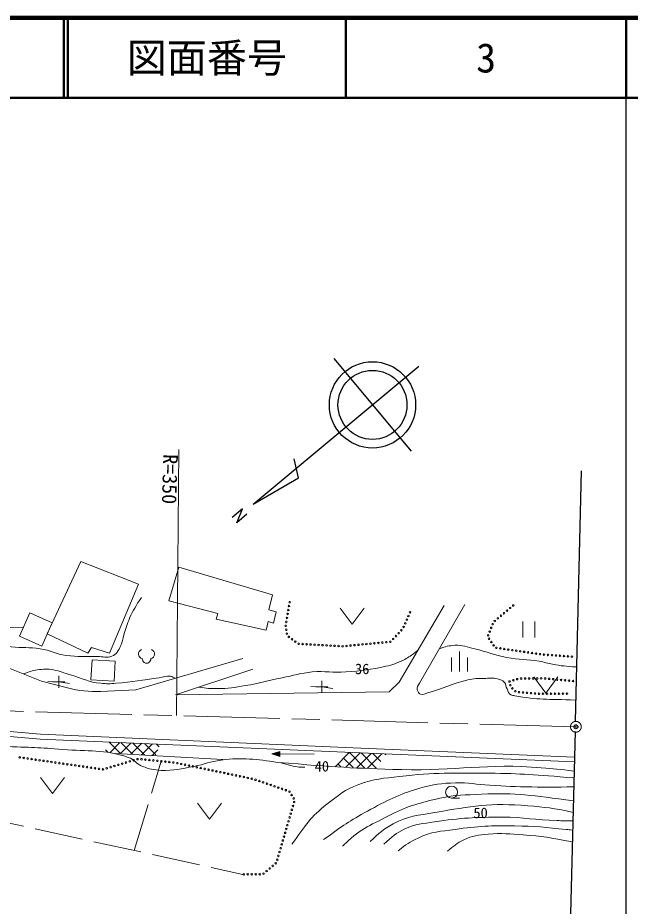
# Model space of a CAD drawing. Units: millimetres, scale not verified. Extents: x 40000 to 680000, y 20000 to 380000.
# Drawn here: x 503006 to 579500, y 269074 to 380000 of the extents above; entities that cross this region are included whole.
import ezdxf
from ezdxf.enums import TextEntityAlignment as Align

# ---------------------------------------------------------------- set-up
doc = ezdxf.new("R2010")
doc.units = ezdxf.units.MM
doc.header["$LTSCALE"] = 1000
doc.header["$PDMODE"] = 32
doc.header["$PDSIZE"] = 500
doc.linetypes.add('CHAIN', pattern=[18.5, 12, -1.5, 3.5, -1.5])
doc.linetypes.add('DASHED', pattern=[7.5, 6, -1.5])
for name, color, linetype, lineweight in [('M-BMK', 2, 'CHAIN', 13), ('M-BMK-OTRS', 5, 'Continuous', 25), ('M-BMK-SRVR', 3, 'Continuous', 25), ('M-STR-HTXT', 7, 'Continuous', 13), ('M-TTL', 2, 'Continuous', 140), ('M-TTL-BAND', 7, 'Continuous', 25), ('M-TTL-LINE', 7, 'Continuous', 50), ('M-WORK', 1, 'Continuous', 13)]:
    doc.layers.add(name, color=color, linetype=linetype, lineweight=lineweight)
doc.layers.add('M-OTRS', color=6, linetype='Continuous')
doc.layers.add('M-TTL-TXT', color=7, linetype='Continuous')
doc.styles.add('ＭＳ ゴシック', font='')
doc.styles.get('ＭＳ ゴシック').set_extended_font_data('MS Gothic')

# ---------------------------------------------------------------- blocks, each defined once
blk = doc.blocks.new('plus')
at = {"color": 0, "linetype": 'Continuous', "lineweight": -2}
for p, q in [((-1.25, 0), (1.25, 0)), ((0, -1.25), (0, 1.25))]:
    blk.add_line(p, q, dxfattribs=at)

msp = doc.modelspace()

# ---------------------------------------------------------------- hatches: boundary and pattern name
at = {"layer": 'M-WORK'}
h = msp.add_hatch(dxfattribs=at)
h.set_pattern_fill('USER', color=256, style=0, pattern_type=2)
h.set_pattern_definition([(45, (514407, 289571), (-707.1, 707.1), []), (135, (514407, 289571), (-707.1, -707.1), [])])
h.paths.add_polyline_path([(514407, 289571), (513845, 288292), (520224, 287848), (520773, 289295)])
h = msp.add_hatch(dxfattribs=at)
h.set_pattern_fill('USER', color=256, style=0, pattern_type=2)
h.set_pattern_definition([(45, (544416, 288269), (-707.1, 707.1), []), (135, (544416, 288269), (-707.1, -707.1), [])])
h.paths.add_polyline_path([(544416, 288269), (542631, 286486), (547713, 286252), (549059, 288072)])

# ---------------------------------------------------------------- linework, layer by layer
at = {"layer": 'M-BMK'}
msp.add_line((572712, 291476), (499640, 293516), dxfattribs=at)
msp.add_circle((572712, 291476), 672, dxfattribs=at)
at = {"layer": 'M-BMK-OTRS'}
for p, q in [((573383, 323432), (572612, 292185)), ((572639, 290872), (571609, 252077))]:
    msp.add_line(p, q, dxfattribs=at)
at = {"layer": 'M-BMK-SRVR'}
for p, q in [((542485, 337466), (552133, 325872)), ((532403, 319264), (553105, 336493)), ((538061, 322571), (537510, 324917)), ((532403, 319264), (538061, 322571)), ((531078, 318673), (529800, 317598)), ((530348, 316943), (531078, 318673)), ((531626, 318006), (530348, 316943))]:
    msp.add_line(p, q, dxfattribs=at)
for radius in [5387, 4309]:
    msp.add_circle((547309, 331669), radius, dxfattribs=at)
at = {"layer": 'M-OTRS'}
msp.add_point((572712, 291476), dxfattribs=at)
at = {"layer": 'M-STR-HTXT'}
msp.add_line((523137, 326085), (522835, 292869), dxfattribs=at)
at = {"layer": 'M-TTL'}
msp.add_line((680000, 380000), (40000, 380000), dxfattribs=at)
at = {"layer": 'M-TTL-BAND'}
msp.add_line((579000, 20000), (579000, 370000), dxfattribs=at)
at = {"layer": 'M-TTL-LINE'}
for p, q in [((508747, 380000), (508747, 370000)), ((509247, 380000), (509247, 370000)), ((543997, 380000), (543997, 370000)), ((579000, 380000), (579000, 370000)), ((40000, 370000), (680000, 370000))]:
    msp.add_line(p, q, dxfattribs=at)
at = {"layer": 'M-WORK'}
for p, q in [((506696, 303070), (510868, 312118)), ((510868, 312118), (518080, 309304)), ((521882, 307216), (523125, 311414)), ((523125, 311414), (534806, 307967)), ((518080, 309304), (514456, 300649)), ((534806, 307967), (534360, 306067)), ((527980, 305621), (521882, 307216)), ((543265, 306271), (544765, 304271)), ((544765, 304271), (546265, 306271)), ((556272, 306604), (550625, 297053)), ((553180, 296911), (558856, 306762)), ((527793, 304894), (527980, 305621)), ((534360, 306067), (535298, 305832)), ((535298, 305832), (534946, 304402)), ((534032, 303557), (527793, 304894)), ((534266, 304613), (534032, 303557)), ((534946, 304402), (534266, 304613)), ((566068, 304606), (566068, 302606)), ((567568, 302606), (567568, 304606)), ((511747, 300684), (506696, 303070)), ((512204, 301388), (511747, 300684)), ((514456, 300649), (512204, 301388)), ((558186, 298370), (558186, 300870)), ((497529, 300569), (505955, 297174)), ((517740, 296084), (531109, 300024)), ((557186, 298370), (557186, 300120)), ((559186, 298370), (559186, 300120)), ((522709, 295470), (532366, 298689)), ((567448, 297695), (568948, 295695)), ((568948, 295695), (570448, 297695)), ((505955, 297174), (509227, 296330)), ((508123, 297088), (506763, 297135)), ((508123, 297088), (509484, 296901)), ((540987, 296464), (539627, 296511)), ((540987, 296464), (542348, 296276)), ((550625, 297053), (549412, 295839)), ((513332, 295897), (517740, 296084)), ((549412, 295839), (522709, 295470)), ((505786, 289945), (479095, 292221)), ((505837, 290543), (479146, 292818)), ((545824, 288208), (505811, 289944)), ((545850, 288808), (505837, 290543)), ((572554, 287682), (545850, 288808)), ((528631, 287379), (515168, 288130)), ((534756, 288090), (535757, 288386)), ((534756, 288090), (535754, 287786)), ((534756, 288090), (535756, 288086)), ((535755, 288026), (534955, 288029)), ((535756, 288146), (534956, 288149)), ((535155, 287968), (535755, 287966)), ((535156, 288208), (535756, 288206)), ((535755, 287906), (535355, 287908)), ((535756, 288266), (535356, 288268)), ((535555, 287847), (535755, 287846)), ((535557, 288327), (535757, 288326)), ((535754, 287786), (535757, 288386)), ((540020, 288069), (535756, 288086)), ((572538, 287082), (545825, 288208)), ((505863, 285135), (507363, 283135)), ((507363, 283135), (508863, 285135)), ((525455, 281929), (526955, 279929)), ((526955, 279929), (528455, 281929)), ((557196, 282571), (558196, 282571))]:
    msp.add_line(p, q, dxfattribs=at)
at = {"layer": 'M-WORK', "linetype": 'DASHED'}
for p, q in [((517543, 276026), (520914, 287177)), ((497853, 280334), (531124, 273054))]:
    msp.add_line(p, q, dxfattribs=at)
at = {"layer": 'M-WORK'}
for points in [[(506023, 301555), (503229, 302796), (504518, 305697), (507311, 304457)], [(512282, 299850), (512141, 297352), (515046, 297188), (515186, 299686)]]:
    msp.add_lwpolyline(points, close=True, dxfattribs=at)
at = {"layer": 'M-WORK', "linetype": 'DASHED'}
msp.add_lwpolyline([(488018, 300296), (493918, 302499), (498140, 303766), (503722, 303906)], dxfattribs=at)
at = {"layer": 'M-WORK'}
for centre, radius in [((536796, 306055), 100), ((536879, 306548), 100), ((536963, 307041), 100), ((564501, 306298), 100), ((564886, 306619), 100), ((536629, 305069), 100), ((536712, 305562), 100), ((551799, 305310), 100), ((552000, 305768), 100), ((562965, 305018), 100), ((563349, 305338), 100), ((563733, 305658), 100), ((564117, 305978), 100), ((536464, 304083), 100), ((536546, 304576), 100), ((551196, 303937), 100), ((551397, 304394), 100), ((551598, 304852), 100), ((562317, 304291), 100), ((562581, 304698), 100), ((536540, 303589), 100), ((536615, 303095), 100), ((550236, 302800), 100), ((550579, 303164), 100), ((550922, 303527), 100), ((561760, 302898), 100), ((561945, 303362), 100), ((562131, 303826), 100), ((536859, 302703), 100), ((537263, 302408), 100), ((537667, 302114), 100), ((538077, 301837), 100), ((538577, 301809), 100), ((539076, 301781), 100), ((539575, 301752), 100), ((540074, 301724), 100), ((540573, 301695), 100), ((541073, 301667), 100), ((541572, 301639), 100), ((544564, 301622), 100), ((545062, 301668), 100), ((545560, 301715), 100), ((546058, 301761), 100), ((546555, 301808), 100), ((547053, 301854), 100), ((547551, 301901), 100), ((548049, 301948), 100), ((548547, 301994), 100), ((549045, 302041), 100), ((549542, 302087), 100), ((549893, 302436), 100), ((561869, 302467), 100), ((562153, 302056), 100), ((562438, 301645), 100), ((542071, 301610), 100), ((542570, 301582), 100), ((543069, 301554), 100), ((543569, 301529), 100), ((544066, 301575), 100), ((562783, 301332), 100), ((563278, 301261), 100), ((563773, 301189), 100), ((564268, 301118), 100), ((564763, 301047), 100), ((565258, 300975), 100), ((565753, 300904), 100), ((566248, 300833), 100), ((566743, 300761), 100), ((567237, 300690), 100), ((567732, 300619), 100), ((568227, 300547), 100), ((568724, 300492), 100), ((569222, 300455), 100), ((569721, 300419), 100), ((570220, 300382), 100), ((570718, 300346), 100), ((571217, 300309), 100), ((571716, 300273), 100), ((572214, 300236), 100), ((564904, 297280), 100), ((565382, 297427), 100), ((565872, 297500), 100), ((566372, 297503), 100), ((566872, 297507), 100), ((567372, 297511), 100), ((567871, 297514), 100), ((568371, 297518), 100), ((568871, 297512), 100), ((569369, 297467), 100), ((569867, 297421), 100), ((570365, 297375), 100), ((570863, 297330), 100), ((571361, 297284), 100), ((571859, 297238), 100), ((572356, 297193), 100), ((564426, 297133), 100), ((564519, 296677), 100), ((564781, 296271), 100), ((565141, 295924), 100), ((565603, 295802), 100), ((566101, 295761), 100), ((566600, 295720), 100), ((567098, 295678), 100), ((567596, 295637), 100), ((568095, 295598), 100), ((568595, 295601), 100), ((569095, 295603), 100), ((569595, 295606), 100), ((570095, 295609), 100), ((570595, 295611), 100), ((571095, 295614), 100), ((571595, 295617), 100), ((503254, 287658), 100), ((503749, 287587), 100), ((504244, 287515), 100), ((504738, 287444), 100), ((505233, 287372), 100), ((505728, 287300), 100), ((506223, 287229), 100), ((517480, 287297), 100), ((517960, 287439), 100), ((518453, 287430), 100), ((518951, 287379), 100), ((519448, 287328), 100), ((519945, 287277), 100), ((520443, 287226), 100), ((506718, 287157), 100), ((507213, 287085), 100), ((507707, 287014), 100), ((508202, 286942), 100), ((508697, 286871), 100), ((509192, 286799), 100), ((509687, 286727), 100), ((510182, 286656), 100), ((510676, 286584), 100), ((511171, 286512), 100), ((511666, 286441), 100), ((512161, 286369), 100), ((512656, 286297), 100), ((513151, 286226), 100), ((513645, 286161), 100), ((514124, 286303), 100), ((514604, 286445), 100), ((515083, 286587), 100), ((515563, 286729), 100), ((516042, 286871), 100), ((516521, 287013), 100), ((517001, 287155), 100), ((520940, 287175), 100), ((521437, 287124), 100), ((521935, 287073), 100), ((522432, 287022), 100), ((522925, 286940), 100), ((523414, 286838), 100), ((523904, 286735), 100), ((524393, 286633), 100), ((524882, 286530), 100), ((525372, 286428), 100), ((525861, 286325), 100), ((526351, 286223), 100), ((526840, 286120), 100), ((527329, 286018), 100), ((527819, 285915), 100), ((528308, 285813), 100), ((528797, 285710), 100), ((529287, 285607), 100), ((529776, 285505), 100), ((530266, 285402), 100), ((530755, 285300), 100), ((531244, 285197), 100), ((531734, 285095), 100), ((532223, 284992), 100), ((532705, 284862), 100), ((533178, 284700), 100), ((533650, 284537), 100), ((534123, 284374), 100), ((534596, 284212), 100), ((535069, 284049), 100), ((535542, 283886), 100), ((557196, 283321), 750), ((536015, 283724), 100), ((536487, 283561), 100), ((536943, 283377), 100), ((537210, 282954), 100), ((537476, 282531), 100), ((537526, 282078), 100), ((537103, 280638), 100), ((537244, 281118), 100), ((537385, 281598), 100), ((536822, 279679), 100), ((536963, 280159), 100), ((536540, 278719), 100), ((536681, 279199), 100), ((536118, 277280), 100), ((536259, 277760), 100), ((536400, 278239), 100), ((535836, 276320), 100), ((535977, 276800), 100), ((535555, 275361), 100), ((535696, 275841), 100), ((534843, 274110), 100), ((535224, 274433), 100), ((535414, 274881), 100), ((531224, 273055), 100), ((531724, 273058), 100), ((532224, 273061), 100), ((532724, 273064), 100), ((533224, 273067), 100), ((533698, 273141), 100), ((534080, 273464), 100), ((534461, 273787), 100)]:
    msp.add_circle(centre, radius, dxfattribs=at)
for centre, radius, start, end in [((518688, 300572), 599, 113.44836, 257.2818), ((519491, 300572), 599, 282.7182, 66.55164), ((519089, 299955), 534, 176.52859, 3.47141), ((512737, 309933), 14049, 255.52971, 272.42634)]:
    msp.add_arc(centre, radius, start, end, dxfattribs=at)
for points, knots in [([(477250, 298739), (477700, 299230), (477856, 299394), (478305, 299744), (478796, 300127), (479099, 300314), (479665, 300573), (480757, 301072), (481467, 301084), (482605, 301464), (483440, 301743), (483912, 301892), (484731, 302215), (485775, 302626), (486297, 303026), (487374, 303340), (488311, 303614), (488869, 303693), (489844, 303716), (490776, 303738), (491283, 303507), (492206, 303372), (494160, 303086), (495269, 303010), (497209, 302637), (499173, 302258), (500220, 301779), (502197, 301480), (503595, 301268), (504414, 301464), (505809, 301229), (507103, 301012), (507758, 300542), (509061, 300385), (510573, 300203), (511434, 300266), (512957, 300256), (513653, 300251), (514080, 300063), (514739, 300287), (515387, 300508), (515574, 301005), (515881, 301616), (516123, 302099), (516094, 302432), (516256, 302948), (516514, 303767), (516638, 304236), (516975, 305027), (517435, 306107), (517707, 306477), (518461, 307638)], [0, 0, 0, 0, 1, 1, 1, 2, 2, 2, 3, 3, 3, 4, 4, 4, 5, 5, 5, 6, 6, 6, 7, 7, 7, 8, 8, 8, 9, 9, 9, 10, 10, 10, 11, 11, 11, 12, 12, 12, 13, 13, 13, 14, 14, 14, 15, 15, 15, 16, 16, 16, 17, 17, 17, 17]), ([(525569, 296423), (526657, 296273), (527014, 296248), (527945, 296238), (529309, 296222), (530069, 296400), (531416, 296613), (533230, 296900), (534214, 297230), (536013, 297598), (537485, 297899), (538294, 298182), (539789, 298325), (541422, 298482), (542353, 298192), (543988, 298325), (545952, 298485), (547062, 298592), (548984, 299029), (549865, 299229), (550343, 299427), (551165, 299803), (551449, 299932), (551594, 300035), (551858, 300201), (552336, 300502), (552486, 300647), (553006, 301080)], [0, 0, 0, 0, 1, 1, 1, 2, 2, 2, 3, 3, 3, 4, 4, 4, 5, 5, 5, 6, 6, 6, 7, 7, 7, 8, 8, 8, 9, 9, 9, 9]), ([(572779, 298945), (571375, 299054), (570956, 299062), (569810, 299280), (569155, 299405), (568803, 299549), (568144, 299655), (566569, 299911), (565652, 299817), (564087, 300124), (562495, 300437), (561658, 300844), (560076, 301203), (559123, 301420), (558589, 301701), (557613, 301649), (556836, 301608), (556485, 301513), (555667, 301227)], [0, 0, 0, 0, 1, 1, 1, 2, 2, 2, 3, 3, 3, 4, 4, 4, 5, 5, 5, 6, 6, 6, 6]), ([(503731, 298070), (504473, 298367), (504753, 298468), (505442, 298578), (506220, 298703), (506682, 298711), (507459, 298578), (508318, 298432), (508762, 298191), (509601, 297953), (511076, 297535), (511857, 297034), (513385, 296905), (514115, 296844), (514531, 296839), (515261, 296905), (517383, 297099), (518559, 297316), (520671, 297593), (521215, 297665), (521530, 297912), (522063, 297781), (522314, 297719), (522438, 297681), (522679, 297539)], [0, 0, 0, 0, 1, 1, 1, 2, 2, 2, 3, 3, 3, 4, 4, 4, 5, 5, 5, 6, 6, 6, 7, 7, 7, 8, 8, 8, 8]), ([(572677, 294822), (569104, 294932), (567998, 294808), (565072, 295363), (564888, 295398), (564770, 295374), (564603, 295457), (564289, 295613), (564278, 295900), (564110, 296208), (563945, 296511), (564001, 296762), (563782, 297028), (563548, 297313), (563293, 297354), (562937, 297451), (562283, 297629), (561880, 297522), (561202, 297521), (560420, 297520), (559970, 297512), (559208, 297333), (557211, 296866), (556198, 296230), (554212, 295715), (553861, 295624), (553617, 295379), (553298, 295551), (553067, 295675), (552964, 295837), (552899, 296090), (552815, 296419), (552996, 296642), (553180, 296911)], [0, 0, 0, 0, 1, 1, 1, 2, 2, 2, 3, 3, 3, 4, 4, 4, 5, 5, 5, 6, 6, 6, 7, 7, 7, 8, 8, 8, 9, 9, 9, 10, 10, 10, 11, 11, 11, 11]), ([(501111, 289016), (504693, 288920), (505690, 288885), (508614, 288646), (511828, 288383), (513755, 288695), (516809, 287663), (517590, 287400), (517824, 286834), (518592, 286538), (519455, 286204), (519982, 286077), (520906, 286037), (522511, 285968), (523410, 286234), (524987, 286538), (526335, 286796), (527051, 287145), (528412, 287319), (531155, 287672), (532747, 287415), (535487, 287038), (536528, 286895), (537067, 286551), (538114, 286452), (538397, 286425), (538557, 286452), (538841, 286452), (538841, 286452), (538841, 286452), (538841, 286452)], [0, 0, 0, 0, 1, 1, 1, 2, 2, 2, 3, 3, 3, 4, 4, 4, 5, 5, 5, 6, 6, 6, 7, 7, 7, 8, 8, 8, 9, 9, 9, 10, 10, 10, 10]), ([(572508, 285945), (570576, 286215), (569997, 286232), (568384, 286367), (561597, 286939), (557757, 285955), (550949, 286133), (544901, 286291), (542846, 286437), (535487, 287038)], [0, 0, 0, 0, 1, 1, 1, 2, 2, 2, 3, 3, 3, 3]), ([(537240, 276812), (538967, 279215), (539562, 280212), (541603, 281808), (543045, 282935), (543876, 283627), (545590, 284270), (547496, 284985), (548680, 285048), (550703, 285279), (555038, 285774), (557504, 285729), (561867, 285678), (566021, 285629), (567463, 285515), (572485, 285091)], [0, 0, 0, 0, 1, 1, 1, 2, 2, 2, 3, 3, 3, 4, 4, 4, 5, 5, 5, 5]), ([(541204, 277398), (543650, 279170), (544437, 279720), (546669, 280940), (549117, 282277), (550533, 283024), (553213, 283801), (554912, 284295), (555923, 284423), (557692, 284481), (559345, 284536), (560263, 284268), (561914, 284176), (563983, 284061), (565143, 284002), (567215, 283965), (569262, 283929), (569936, 283941), (572456, 283985)], [0, 0, 0, 0, 1, 1, 1, 2, 2, 2, 3, 3, 3, 4, 4, 4, 5, 5, 5, 6, 6, 6, 6]), ([(543573, 276554), (543741, 276748), (543813, 276800), (543972, 276953), (545859, 278767), (547316, 279326), (549648, 280518), (551876, 281657), (553285, 281988), (555722, 282558), (557703, 283021), (558875, 282943), (560906, 283051), (565404, 283288), (567105, 282894), (572409, 282234)], [0, 0, 0, 0, 1, 1, 1, 2, 2, 2, 3, 3, 3, 4, 4, 4, 5, 5, 5, 5]), ([(547021, 277164), (548145, 278258), (548661, 278650), (549882, 279345), (551723, 280392), (553027, 280405), (555112, 280776), (559580, 281569), (562178, 282007), (566699, 281620), (568930, 281429), (569813, 281350), (572371, 280795)], [0, 0, 0, 0, 1, 1, 1, 2, 2, 2, 3, 3, 3, 4, 4, 4, 4]), ([(548733, 276812), (549760, 277783), (550218, 278174), (551360, 278735), (552686, 279387), (553581, 279379), (555042, 279603), (558337, 280107), (560223, 280190), (563556, 280189), (566209, 280189), (567683, 279844), (570334, 279767), (571119, 279744), (571376, 279732), (572343, 279724)], [0, 0, 0, 0, 1, 1, 1, 2, 2, 2, 3, 3, 3, 4, 4, 4, 5, 5, 5, 5]), ([(550515, 275991), (551530, 276808), (551967, 277076), (553002, 277586), (554664, 278405), (555786, 278411), (557622, 278665), (560504, 279063), (562148, 279159), (565057, 279110), (567572, 279069), (568980, 278926), (571482, 278660), (571806, 278625), (571913, 278617), (572312, 278568)], [0, 0, 0, 0, 1, 1, 1, 2, 2, 2, 3, 3, 3, 4, 4, 4, 5, 5, 5, 5]), ([(556684, 275944), (557487, 276658), (557839, 276926), (558701, 277351), (559807, 277897), (560544, 277977), (561773, 278078), (563472, 278219), (564435, 278095), (566136, 277985), (568552, 277828), (569406, 277636), (572274, 277122)], [0, 0, 0, 0, 1, 1, 1, 2, 2, 2, 3, 3, 3, 4, 4, 4, 4])]:
    msp.add_open_spline(points, degree=3, knots=knots, dxfattribs=at)

# ---------------------------------------------------------------- block references
at = {"layer": 'M-WORK', "xscale": 600, "yscale": 600}
for p in [(508123, 297088), (540987, 296464)]:
    msp.add_blockref('plus', p, dxfattribs=at)

# ---------------------------------------------------------------- texts
at = {"layer": 'M-STR-HTXT', "style": 'ＭＳ ゴシック'}
msp.add_text('R=350', height=1833, rotation=268.34, dxfattribs=at).set_placement((520640, 325552), align=Align.BOTTOM_LEFT)
at = {"layer": 'M-TTL-TXT', "style": 'ＭＳ ゴシック'}
for s, p in [('図面番号', (526622, 375000)), ('3', (561497, 375000))]:
    msp.add_text(s, height=3666, dxfattribs=at).set_placement(p, align=Align.MIDDLE_CENTER)
at = {"layer": 'M-WORK', "style": 'ＭＳ ゴシック'}
for s, p in [('36', (545125, 297650)), ('40', (540086, 285497)), ('50', (559910, 279679))]:
    msp.add_text(s, height=1320, dxfattribs=at).set_placement(p, align=Align.BOTTOM_LEFT)

doc.saveas('drawing.dxf')
